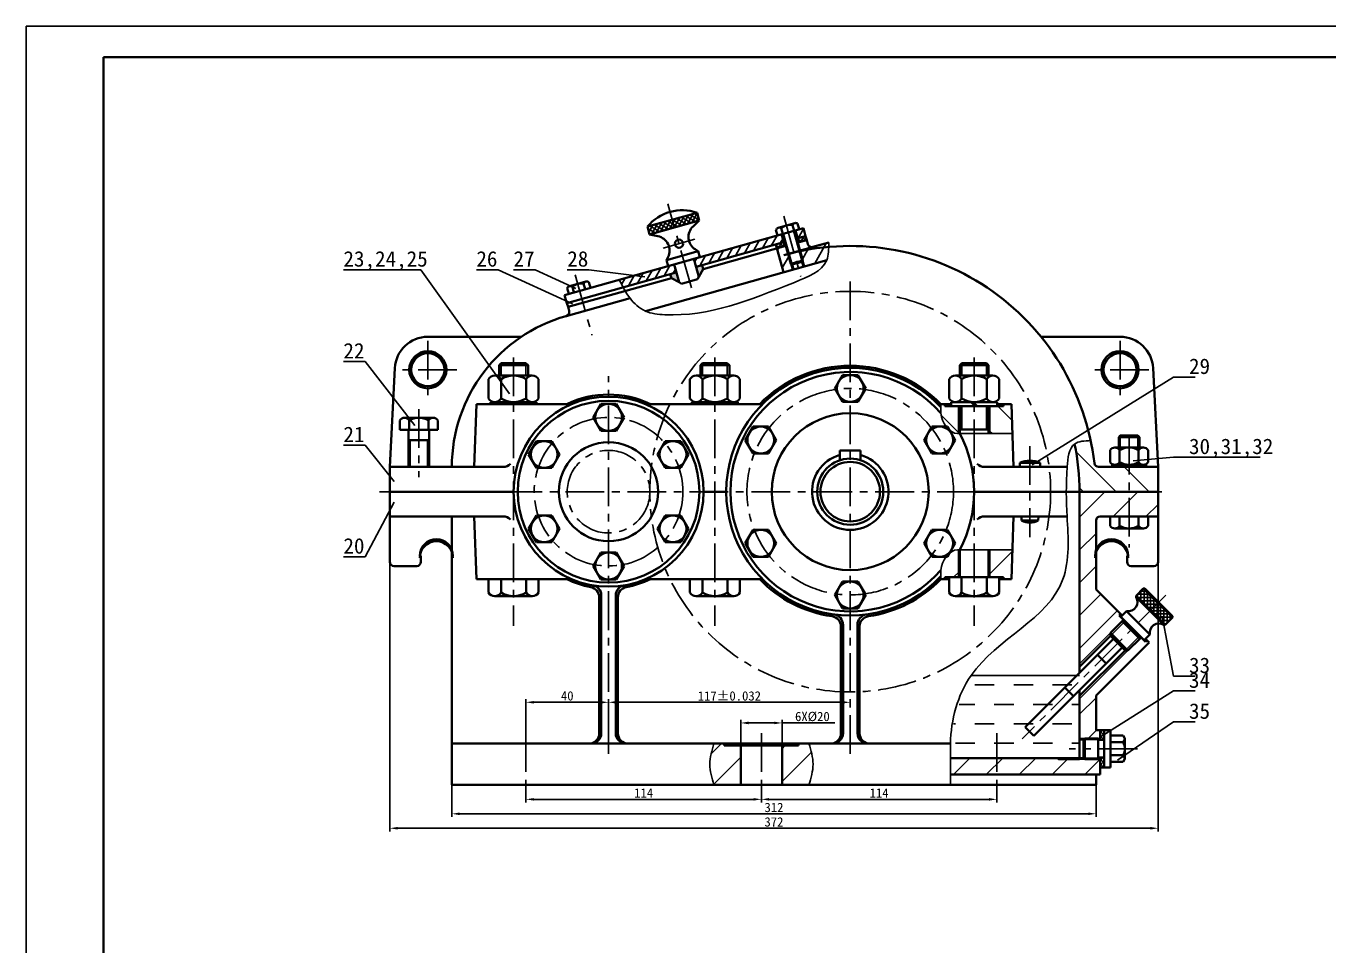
# Model space of a CAD drawing. Header units: inches. Extents: x 0 to 841, y -7 to 594.
# Drawn here: x 0 to 420.5, y 297 to 594 of the extents above; entities that cross this region are included whole.
import ezdxf

# ---------------------------------------------------------------- set-up
doc = ezdxf.new("R2010")
doc.units = ezdxf.units.IN
doc.header["$LTSCALE"] = 10
doc.header["$MEASUREMENT"] = 0
doc.linetypes.add('CENTER', pattern=[2, 1.25, -0.25, 0.25, -0.25])
for name, color, linetype, lineweight in [('中心线', 1, 'CENTER', 25), ('剖面线', 3, 'Continuous', 25), ('尺寸线', 4, 'Continuous', 25), ('文字', 7, 'Continuous', 25), ('粗实线', 7, 'Continuous', 40), ('细实线', 7, 'Continuous', 25)]:
    doc.layers.add(name, color=color, linetype=linetype, lineweight=lineweight)
doc.dimstyles.get("Standard").update_dxf_attribs({"dimtxt": 0.18, "dimasz": 0.18, "dimexe": 0.18, "dimexo": 0.0625, "dimgap": 0.09, "dimtad": 0, "dimtih": 1, "dimtoh": 1, "dimdec": 4, "dimzin": 0, "dimdsep": 46, "dimtxsty": 'Standard', "dimcen": 0.09, "dimadec": 0, "dimazin": 0, "dimtfac": 1, "dimtdec": 4, "dimtofl": 0, "dimtmove": 0, "dimatfit": 3, "dimfxl": 0, "dimtolj": 1, "dimtzin": 0, "dimarcsym": 0})

# ---------------------------------------------------------------- blocks, each defined once
blk = doc.blocks.new('*D49')
at = {"layer": 'Defpoints', "color": 0}
for p in [(188, 375.67), (266, 375.67), (266, 375.67)]:
    blk.add_point(p, dxfattribs=at)
at = {"layer": '尺寸线', "color": 0, "lineweight": -2}
for p, q in [((188, 375.67), (188, 376.67)), ((190.5, 375.67), (263.5, 375.67)), ((266, 375.67), (266, 376.67))]:
    blk.add_line(p, q, dxfattribs=at)
at = {"layer": '尺寸线', "color": 0}
for points in [[(190.5, 376.08), (190.5, 375.25), (188, 375.67)], [(263.5, 375.25), (263.5, 376.08), (266, 375.67)]]:
    blk.add_solid(points, dxfattribs=at)
at = {"layer": '尺寸线', "color": 0, "insert": (227, 377.7), "char_height": 3, "attachment_point": 5}
blk.add_mtext('\\A1;117%%p0.032', dxfattribs=at)
blk = doc.blocks.new('*D50')
at = {"layer": 'Defpoints', "color": 0}
for p in [(188, 375.67), (161.33, 362.33), (188, 362.33)]:
    blk.add_point(p, dxfattribs=at)
at = {"layer": '尺寸线', "color": 0, "lineweight": -2}
for p, q in [((161.33, 362.33), (161.33, 376.67)), ((163.83, 375.67), (185.5, 375.67)), ((188, 362.33), (188, 376.67))]:
    blk.add_line(p, q, dxfattribs=at)
at = {"layer": '尺寸线', "color": 0}
for points in [[(163.83, 376.08), (163.83, 375.25), (161.33, 375.67)], [(185.5, 375.25), (185.5, 376.08), (188, 375.67)]]:
    blk.add_solid(points, dxfattribs=at)
at = {"layer": '尺寸线', "color": 0, "insert": (174.67, 377.73), "char_height": 3, "attachment_point": 5}
blk.add_mtext('\\A1;40', dxfattribs=at)
blk = doc.blocks.new('*D51')
at = {"layer": 'Defpoints', "color": 0}
for p in [(244, 369), (230.67, 361.67), (244, 361.67)]:
    blk.add_point(p, dxfattribs=at)
at = {"layer": '尺寸线', "color": 0, "lineweight": -2}
for p, q in [((230.67, 361.67), (230.67, 370)), ((233.17, 369), (241.5, 369)), ((244, 361.67), (244, 370)), ((244, 369), (261.07, 369))]:
    blk.add_line(p, q, dxfattribs=at)
at = {"layer": '尺寸线', "color": 0}
for points in [[(233.17, 369.42), (233.17, 368.58), (230.67, 369)], [(241.5, 368.58), (241.5, 369.42), (244, 369)]]:
    blk.add_solid(points, dxfattribs=at)
at = {"layer": '尺寸线', "color": 0, "insert": (253.78, 371.03), "char_height": 3, "attachment_point": 5}
blk.add_mtext('\\A1;6X%%C20', dxfattribs=at)
blk = doc.blocks.new('*D52')
at = {"layer": 'Defpoints', "color": 0}
for p in [(161.33, 349), (237.33, 349), (237.33, 344.33)]:
    blk.add_point(p, dxfattribs=at)
at = {"layer": '尺寸线', "color": 0, "lineweight": -2}
for p, q in [((161.33, 349), (161.33, 343.33)), ((237.33, 349), (237.33, 343.33)), ((163.83, 344.33), (234.83, 344.33))]:
    blk.add_line(p, q, dxfattribs=at)
at = {"layer": '尺寸线', "color": 0}
for points in [[(163.83, 344.75), (163.83, 343.92), (161.33, 344.33)], [(234.83, 343.92), (234.83, 344.75), (237.33, 344.33)]]:
    blk.add_solid(points, dxfattribs=at)
at = {"layer": '尺寸线', "color": 0, "insert": (199.33, 346.4), "char_height": 3, "attachment_point": 5}
blk.add_mtext('\\A1;114', dxfattribs=at)
blk = doc.blocks.new('*D53')
at = {"layer": 'Defpoints', "color": 0}
for p in [(237.33, 349), (313.33, 349), (237.33, 344.33)]:
    blk.add_point(p, dxfattribs=at)
at = {"layer": '尺寸线', "color": 0, "lineweight": -2}
for p, q in [((237.33, 349), (237.33, 343.33)), ((313.33, 349), (313.33, 343.33)), ((310.83, 344.33), (239.83, 344.33))]:
    blk.add_line(p, q, dxfattribs=at)
at = {"layer": '尺寸线', "color": 0}
for points in [[(239.83, 344.75), (239.83, 343.92), (237.33, 344.33)], [(310.83, 343.92), (310.83, 344.75), (313.33, 344.33)]]:
    blk.add_solid(points, dxfattribs=at)
at = {"layer": '尺寸线', "color": 0, "insert": (275.33, 346.4), "char_height": 3, "attachment_point": 5}
blk.add_mtext('\\A1;114', dxfattribs=at)
blk = doc.blocks.new('*D54')
at = {"layer": 'Defpoints', "color": 0}
for p in [(137.42, 349), (345.33, 349), (345.33, 339.67)]:
    blk.add_point(p, dxfattribs=at)
at = {"layer": '尺寸线', "color": 0, "lineweight": -2}
for p, q in [((137.42, 349), (137.42, 338.67)), ((345.33, 349), (345.33, 338.67)), ((139.92, 339.67), (342.83, 339.67))]:
    blk.add_line(p, q, dxfattribs=at)
at = {"layer": '尺寸线', "color": 0}
for points in [[(139.92, 340.08), (139.92, 339.25), (137.42, 339.67)], [(342.83, 339.25), (342.83, 340.08), (345.33, 339.67)]]:
    blk.add_solid(points, dxfattribs=at)
at = {"layer": '尺寸线', "color": 0, "insert": (241.38, 341.7), "char_height": 3, "attachment_point": 5}
blk.add_mtext('\\A1;312', dxfattribs=at)
blk = doc.blocks.new('*D55')
at = {"layer": 'Defpoints', "color": 0}
for p in [(117.42, 443.67), (365.33, 443.67), (365.33, 335)]:
    blk.add_point(p, dxfattribs=at)
at = {"layer": '尺寸线', "color": 0, "lineweight": -2}
for p, q in [((117.42, 443.67), (117.42, 334)), ((365.33, 443.67), (365.33, 334)), ((119.92, 335), (362.83, 335))]:
    blk.add_line(p, q, dxfattribs=at)
at = {"layer": '尺寸线', "color": 0}
for points in [[(119.92, 335.42), (119.92, 334.58), (117.42, 335)], [(362.83, 334.58), (362.83, 335.42), (365.33, 335)]]:
    blk.add_solid(points, dxfattribs=at)
at = {"layer": '尺寸线', "color": 0, "insert": (241.38, 337.03), "char_height": 3, "attachment_point": 5}
blk.add_mtext('\\A1;372', dxfattribs=at)

msp = doc.modelspace()

# ---------------------------------------------------------------- hatches: boundary and pattern name
at = {"layer": '剖面线'}
h = msp.add_hatch(dxfattribs=at)
h.set_pattern_fill('ANSI37', color=256, scale=0.333333, angle=15.6596873, style=0)
h.set_pattern_definition([(60.6597, (169.2129, 498.9261), (-0.922575, 0.518579), []), (150.6597, (169.2129, 498.9261), (-0.518579, -0.922575), [])])
h.paths.add_polyline_path([(217.29413, 531.17038), (216.57433, 533.73806), (208.55031, 531.4887), (209.27011, 528.92102)])
h.paths.add_polyline_path([(200.5263, 529.23935), (201.24609, 526.67166), (209.27011, 528.92102), (208.55031, 531.4887)])
h = msp.add_hatch(dxfattribs=at)
h.set_pattern_fill('ANSI31', color=256, scale=0.666667, angle=15.6596873, style=0)
h.set_pattern_definition([(60.6597, (174.3483, 500.3657), (-1.84515, 1.03716), [])])
edge = h.paths.add_edge_path()
edge.add_spline(control_points=[(191.46155, 512.08664), (191.8675, 511.27525), (192.27345, 510.46385), (192.70337, 509.66529)], knot_values=[0, 0, 0, 0, 4.083855598, 4.083855598, 4.083855598, 4.083855598], degree=3, periodic=0)
edge.add_line((192.70337, 509.66529), (209.85812, 514.47426))
edge.add_line((209.85812, 514.47426), (209.13832, 517.04194))
edge.add_line((209.13832, 517.04194), (207.21256, 516.50209))
edge.add_line((207.21256, 516.50209), (191.46155, 512.08664))
h.paths.add_polyline_path([(244.52186, 524.19148), (243.80207, 526.75917), (215.55753, 518.84143), (216.27733, 516.27374)])
h.paths.add_polyline_path([(251.583, 526.17092), (250.8632, 528.73861), (248.29552, 528.01881), (249.01531, 525.45113)])
h = msp.add_hatch(dxfattribs=at)
h.set_pattern_fill('ANSI37', color=256, scale=0.333333, angle=15.6596873, style=0)
h.set_pattern_definition([(60.6597, (95.0742, 423.6077), (-0.9225753, 0.518579), []), (150.6597, (95.0742, 423.6077), (-0.518579, -0.9225753), [])])
h.paths.add_polyline_path([(251.583, 526.17092), (249.01531, 525.45113), (249.37521, 524.16728), (251.9429, 524.88708)])
h.paths.add_polyline_path([(244.52186, 524.19148), (241.95418, 523.47169), (242.31408, 522.18785), (244.88176, 522.90764)])
h = msp.add_hatch(dxfattribs=at)
h.set_pattern_fill('ANSI31', color=256, scale=1.333333, angle=15.6596873, style=0)
h.set_pattern_definition([(60.6597, (95.074, 423.6077), (-3.6903, 2.07432), [])])
edge = h.paths.add_edge_path()
edge.add_spline(control_points=[(258.40074, 518.389), (258.95023, 520.17404), (259.01607, 522.14646), (259.0819, 524.11888)], knot_values=[158.149376982, 158.149376982, 158.149376982, 158.149376982, 166.804711347, 166.804711347, 166.804711347, 166.804711347], degree=3, periodic=0)
edge.add_line((259.0819, 524.11888), (253.94653, 522.67929))
edge.add_arc((253.58664, 523.96313), 1.33333, 195.6596873, 285.6596873, ccw=False)
edge.add_line((252.30279, 523.60324), (251.9429, 524.88708))
edge.add_line((251.9429, 524.88708), (249.05425, 524.07731))
edge.add_line((249.05425, 524.07731), (250.67379, 518.30002))
edge.add_line((250.67379, 518.30002), (251.21363, 516.37425))
edge.add_line((251.21363, 516.37425), (258.40074, 518.389))
h.paths.add_polyline_path([(245.20272, 522.99762), (242.31408, 522.18785), (244.47346, 514.48479), (247.36211, 515.29456), (246.82226, 517.22033)])
h.paths.add_polyline_path([(250.67379, 518.30002), (250.4428, 517.88908), (250.89267, 516.28428), (251.21363, 516.37425)])
h.paths.add_polyline_path([(247.2332, 516.98934), (246.82226, 517.22033), (247.36211, 515.29456), (247.68307, 515.38454)])
h = msp.add_hatch(color=256, dxfattribs=at)
h.paths.add_polyline_path([(209.85812, 514.47426), (207.93235, 513.93441), (208.29225, 512.65057), (210.75786, 511.26465)])
h.paths.add_polyline_path([(218.20309, 516.81359), (216.27733, 516.27374), (217.17707, 513.06414), (218.56299, 515.52975)])
h = msp.add_hatch(dxfattribs=at)
h.set_pattern_fill('ANSI31', color=256, scale=60, angle=90, style=0)
edge = h.paths.add_edge_path(flags=0)
edge.add_spline(control_points=[(295.21948, 471.95094), (295.22256, 471.61748), (295.30925, 470.62154), (294.93039, 466.87221), (297.94677, 462.48142), (300.89007, 462.41474), (301, 462.41648)], knot_values=[0, 0, 0, 0, 0.997568754, 2.985498267, 11.473276995, 11.802317713, 11.802317713, 11.802317713, 11.802317713], degree=3, periodic=0)
edge.add_line((301, 462.41648), (301, 471.28427))
edge.add_line((301, 471.28427), (296.58333, 471.28427))
edge.add_line((296.58333, 471.28427), (296.58333, 471.95094))
edge.add_line((296.58333, 471.95094), (295.21948, 471.95094))
h = msp.add_hatch(dxfattribs=at)
h.set_pattern_fill('ANSI31', color=256, scale=60, angle=90, style=0)
h.paths.add_polyline_path([(318.31336, 462.41648), (311, 462.41648), (311, 471.28427), (315.41667, 471.28427), (315.41667, 471.95094), (318, 471.95094)], flags=0)
h = msp.add_hatch(dxfattribs=at)
h.set_pattern_fill('ANSI31', color=256, scale=60, angle=90, style=0)
edge = h.paths.add_edge_path(flags=0)
edge.add_arc((266, 443.66667), 74, 0, 12)
edge.add_line((340, 443.66667), (365.33333, 443.66667))
edge.add_line((365.33333, 443.66667), (365.33333, 451.66667))
edge.add_line((365.33333, 451.66667), (346.1249, 451.66667))
edge.add_arc((346.1249, 453), 1.33333, 186.6441446, 270)
edge.add_arc((266, 443.66667), 79.33333, 6.6441446, 12)
edge.add_line((343.59971, 460.16099), (338.38292, 459.05213))
h = msp.add_hatch(dxfattribs=at)
h.set_pattern_fill('ANSI31', color=256, scale=60, style=0)
edge = h.paths.add_edge_path(flags=0)
edge.add_line((345.33333, 434.33333), (345.33333, 412.11111))
edge.add_line((345.33333, 412.11111), (353.26667, 404.14444))
edge.add_line((353.26667, 404.14444), (352.81333, 403.69778))
edge.add_line((352.81333, 403.69778), (354.23333, 402.28444))
edge.add_line((354.23333, 402.28444), (349.98667, 398.04444))
edge.add_line((349.98667, 398.04444), (349.98667, 397.09778))
edge.add_line((349.98667, 397.09778), (340, 387.13111))
edge.add_line((340, 387.13111), (340, 443.66667))
edge.add_line((340, 443.66667), (365.33333, 443.66667))
edge.add_line((365.33333, 443.66667), (365.33333, 435.66667))
edge.add_line((365.33333, 435.66667), (346.66667, 435.66667))
edge.add_arc((346.66667, 434.33333), 1.33333, 90, 180)
h = msp.add_hatch(dxfattribs=at)
h.set_pattern_fill('ANSI31', color=256, scale=60, style=0)
edge = h.paths.add_edge_path(flags=0)
edge.add_spline(control_points=[(295.21948, 415.3824), (295.22256, 415.71585), (295.30925, 416.71179), (294.93039, 420.46113), (297.94677, 424.85191), (300.89007, 424.91859), (301, 424.91685)], knot_values=[0, 0, 0, 0, 0.997568754, 2.985498267, 11.473276995, 11.802317713, 11.802317713, 11.802317713, 11.802317713], degree=3, periodic=0)
edge.add_line((301, 424.91685), (301, 416.04906))
edge.add_line((301, 416.04906), (296.58333, 416.04906))
edge.add_line((296.58333, 416.04906), (296.58333, 415.3824))
edge.add_line((296.58333, 415.3824), (295.21948, 415.3824))
h = msp.add_hatch(dxfattribs=at)
h.set_pattern_fill('ANSI31', color=256, scale=60, style=0)
h.paths.add_polyline_path([(318.31336, 424.91685), (311, 424.91685), (311, 416.04906), (315.41667, 416.04906), (315.41667, 415.3824), (318, 415.3824)], flags=0)
h = msp.add_hatch(dxfattribs=at)
h.set_pattern_fill('ANSI37', color=256, scale=0.333333, angle=315, style=0)
h.set_pattern_definition([(360, (360.8298, 412.6566), (5e-16, 1.05833), []), (90, (360.8298, 412.6566), (-1.05833, 5e-16), [])])
h.paths.add_polyline_path([(365.30819, 407.70688), (360.59414, 412.42092), (358.23712, 410.0639), (362.95117, 405.34985)])
h.paths.add_polyline_path([(370.02223, 402.99283), (365.30819, 407.70688), (362.95117, 405.34985), (367.66521, 400.63581)])
h = msp.add_hatch(dxfattribs=at)
h.set_pattern_fill('ANSI31', color=256, scale=60, style=0)
edge = h.paths.add_edge_path(flags=0)
edge.add_line((361.8, 395.68444), (362.48, 394.97111))
edge.add_line((362.48, 394.97111), (345.33333, 377.83111))
edge.add_line((345.33333, 377.83111), (345.33333, 366.66667))
edge.add_line((345.33333, 366.66667), (346.66667, 366.66667))
edge.add_line((346.66667, 366.66667), (346.66667, 364))
edge.add_line((346.66667, 364), (341.66667, 364))
edge.add_line((340, 363.66667), (340, 377.70444))
edge.add_line((340, 377.70444), (354.7, 392.38444))
edge.add_line((354.7, 392.38444), (355.64667, 392.38444))
edge.add_line((355.64667, 392.38444), (359.88667, 396.62444))
edge.add_line((359.88667, 396.62444), (361.3, 395.21111))
edge.add_line((361.3, 395.21111), (361.8, 395.68444))
edge.add_line((341.66667, 364), (341.33333, 363.66667))
edge.add_line((341.33333, 363.66667), (340, 363.66667))
h = msp.add_hatch(dxfattribs=at)
h.set_pattern_fill('DASH', color=256, scale=50, style=0)
edge = h.paths.add_edge_path(flags=0)
edge.add_spline(control_points=[(298.33333, 357.66667), (298.29533, 359.2255), (298.24645, 368.46991), (301.85516, 377.13915), (305, 384.33333)], knot_values=[0, 0, 0, 0, 4.659599815, 27.640243214, 27.640243214, 27.640243214, 27.640243214], degree=3, periodic=0)
edge.add_line((305, 384.33333), (340, 384.33333))
edge.add_line((340, 384.33333), (340, 357.66667))
edge.add_line((340, 357.66667), (298.33333, 357.66667))
h = msp.add_hatch(dxfattribs=at)
h.set_pattern_fill('ANSI37', color=256, scale=0.333333, style=0)
h.set_pattern_definition([(135, (436.733, 298.7521), (0.748355, 0.748355), []), (45, (436.733, 298.7521), (0.748355, -0.748355), [])])
h.paths.add_polyline_path([(348, 366.66667), (346.66667, 366.66667), (346.66667, 363.5), (348, 363.5)])
h.paths.add_polyline_path([(346.66667, 354.66667), (348, 354.66667), (348, 357.83333), (346.66667, 357.83333)])
h = msp.add_hatch(dxfattribs=at)
h.set_pattern_fill('ANSI31', color=256, scale=60, style=0)
edge = h.paths.add_edge_path(flags=0)
edge.add_line((222, 362.33333), (225.33333, 362.33333))
edge.add_line((225.33333, 362.33333), (225.33333, 361.66667))
edge.add_line((225.33333, 361.66667), (230.66667, 361.66667))
edge.add_line((230.66667, 361.66667), (230.66667, 349))
edge.add_line((230.66667, 349), (222, 349))
edge.add_spline(control_points=[(222, 362.33333), (221.33428, 360.11426), (220.09906, 355.66667), (221.33428, 351.21907), (222, 349)], knot_values=[0, 0, 0, 0, 6.789063918, 13.578127837, 13.578127837, 13.578127837, 13.578127837], degree=3, periodic=0)
h = msp.add_hatch(dxfattribs=at)
h.set_pattern_fill('ANSI31', color=256, scale=60, style=0)
edge = h.paths.add_edge_path(flags=0)
edge.add_line((249.33333, 362.33333), (252.66667, 362.33333))
edge.add_spline(control_points=[(252.66667, 362.33333), (253.33239, 360.11426), (254.56761, 355.66667), (253.33239, 351.21907), (252.66667, 349)], knot_values=[0, 0, 0, 0, 6.789063918, 13.578127837, 13.578127837, 13.578127837, 13.578127837], degree=3, periodic=0)
edge.add_line((252.66667, 349), (244, 349))
edge.add_line((244, 349), (244, 361.66667))
edge.add_line((244, 361.66667), (249.33333, 361.66667))
edge.add_line((249.33333, 361.66667), (249.33333, 362.33333))
h = msp.add_hatch(dxfattribs=at)
h.set_pattern_fill('ANSI31', color=256, scale=60, style=0)
edge = h.paths.add_edge_path(flags=0)
edge.add_line((298.33333, 352.33333), (346.66667, 352.33333))
edge.add_line((346.66667, 352.33333), (346.66667, 357.33333))
edge.add_line((346.66667, 357.33333), (333.33333, 357.33333))
edge.add_arc((333.33333, 357.66667), 0.33333, 180, 270)
edge.add_line((333, 357.66667), (298.33333, 357.66667))
edge.add_line((298.33333, 357.66667), (298.33333, 352.33333))

# ---------------------------------------------------------------- linework, layer by layer
at = {"layer": '中心线'}
for p, q in [((214.72356, 509.4672), (207.12308, 536.58)), ((244.58191, 532.62175), (250.05196, 513.10871)), ((205.59302, 522.27939), (215.86376, 525.15856)), ((177.18017, 513.72713), (182.65023, 494.2141)), ((266, 359), (266, 511.66667)), ((129.67332, 492.36565), (129.67332, 473.69899)), ((353.08373, 492.36565), (353.08373, 473.69899)), ((157.33333, 486.95094), (157.33333, 400.3824)), ((222.33333, 486.95094), (222.33333, 400.3824)), ((306, 486.95094), (306, 400.3824)), ((139.00666, 483.03232), (120.33999, 483.03232)), ((188, 359), (188, 481)), ((362.41706, 483.03232), (343.7504, 483.03232)), ((126.75705, 470.33333), (126.75705, 448.33333)), ((356, 461.66667), (356, 425.66667)), ((324, 458.33333), (324, 429)), ((114.09039, 443.66667), (368.66667, 443.66667)), ((367.9, 410.29778), (321.49556, 363.89333)), ((161.33333, 365.66667), (161.33333, 345.66667)), ((237.33333, 365.66667), (237.33333, 345.66667)), ((313.33333, 365.66667), (313.33333, 345.66667)), ((358.66667, 360.66667), (336.66667, 360.66667))]:
    msp.add_line(p, q, dxfattribs=at)
for centre, radius in [((266, 443.66667), 64.66667), ((266, 443.66667), 33.33333), ((188, 443.66667), 24), ((188, 443.66667), 13.33333)]:
    msp.add_circle(centre, radius, dxfattribs=at)
at = {"layer": '剖面线'}
msp.add_line((305, 384.33333), (340, 384.33333), dxfattribs=at)
at = {"layer": '粗实线'}
for p, q in [((831, 584), (25, 584)), ((25, 584), (25, 10)), ((200.5263, 529.23935), (216.57433, 533.73806)), ((201.24609, 526.67166), (217.29413, 531.17038)), ((217.29413, 531.17038), (215.27445, 529.31509)), ((217.29413, 531.17038), (216.57433, 533.73806)), ((242.76445, 528.89158), (248.0735, 530.37985)), ((249.02957, 530.20221), (249.54357, 528.36867)), ((250.8632, 528.73861), (173.83265, 507.14476)), ((200.5263, 529.23935), (201.24609, 526.67166)), ((201.24609, 526.67166), (203.93586, 526.13657)), ((242.55304, 526.40903), (242.03905, 528.24257)), ((243.7215, 528.71421), (244.23549, 526.88067)), ((243.80207, 526.75917), (244.88176, 522.90764)), ((244.12303, 526.84914), (246.82226, 517.22033)), ((247.34713, 529.73057), (247.86112, 527.89704)), ((247.97456, 527.92884), (250.67379, 518.30002)), ((248.29552, 528.01881), (249.37521, 524.16728)), ((248.69435, 525.36115), (251.583, 526.17092)), ((251.583, 526.17092), (250.8632, 528.73861)), ((251.9429, 524.88708), (251.583, 526.17092)), ((216.94345, 521.30704), (215.96345, 521.91771)), ((216.27733, 516.27374), (244.84283, 524.28146)), ((218.56299, 515.52975), (245.20272, 522.99762)), ((241.95418, 523.47169), (244.47346, 514.48479)), ((259.0819, 524.11888), (244.58611, 520.0553)), ((249.05425, 524.07731), (251.9429, 524.88708)), ((251.9429, 524.88708), (252.30279, 523.60324)), ((253.94653, 522.67929), (259.0819, 524.11888)), ((258.40074, 518.389), (199.86988, 501.98115)), ((206.67271, 518.42786), (216.94345, 521.30704)), ((206.67271, 518.42786), (207.19248, 519.45896)), ((207.21256, 516.50209), (206.67271, 518.42786)), ((207.21256, 516.50209), (217.4833, 519.38127)), ((217.17707, 513.06414), (215.55753, 518.84143)), ((216.94345, 521.30704), (217.4833, 519.38127)), ((246.82226, 517.22033), (250.67379, 518.30002)), ((247.2332, 516.98934), (246.82226, 517.22033)), ((250.4428, 517.88908), (247.2332, 516.98934)), ((250.67379, 518.30002), (250.4428, 517.88908)), ((250.4428, 517.88908), (250.89267, 516.28428)), ((174.55245, 504.57708), (209.85812, 514.47426)), ((208.29225, 512.65057), (207.93235, 513.93441)), ((210.75786, 511.26465), (209.13832, 517.04194)), ((216.7151, 512.24227), (217.17707, 513.06414)), ((217.17707, 513.06414), (218.56299, 515.52975)), ((218.56299, 515.52975), (218.20309, 516.81359)), ((247.2332, 516.98934), (247.68307, 515.38454)), ((174.6383, 509.34823), (175.15229, 507.51469)), ((174.91234, 503.29323), (208.29225, 512.65057)), ((180.67177, 511.48524), (175.36271, 509.99696)), ((176.32074, 509.81987), (176.83473, 507.98633)), ((179.94638, 510.83624), (180.46037, 509.0027)), ((182.14281, 509.47434), (181.62882, 511.30787)), ((210.75786, 511.26465), (208.29225, 512.65057)), ((211.57973, 510.80268), (210.75786, 511.26465)), ((211.57973, 510.80268), (216.7151, 512.24227)), ((173.83265, 507.14476), (174.55245, 504.57708)), ((194.9311, 506.1356), (174.3483, 500.36565)), ((174.55245, 504.57708), (174.91234, 503.29323)), ((174.91234, 503.29323), (175.27224, 502.00939)), ((129.67332, 493.69899), (159.87093, 493.69899)), ((353.08373, 493.69899), (327.5674, 493.69899)), ((152.66667, 484.48427), (153.36667, 485.18427)), ((152.66667, 481.15094), (152.66667, 484.48427)), ((152.66667, 484.48427), (162, 484.48427)), ((153.36667, 485.18427), (161.3, 485.18427)), ((162, 484.48427), (161.3, 485.18427)), ((162, 481.15094), (162, 484.48427)), ((217.66667, 484.48427), (218.36667, 485.18427)), ((217.66667, 481.15094), (217.66667, 484.48427)), ((217.66667, 484.48427), (227, 484.48427)), ((218.36667, 485.18427), (226.3, 485.18427)), ((227, 484.48427), (226.3, 485.18427)), ((227, 481.15094), (227, 484.48427)), ((301.33333, 484.48427), (302.03333, 485.18427)), ((301.33333, 481.15094), (301.33333, 484.48427)), ((301.33333, 484.48427), (310.66667, 484.48427)), ((302.03333, 485.18427), (309.96667, 485.18427)), ((310.66667, 484.48427), (309.96667, 485.18427)), ((310.66667, 481.15094), (310.66667, 484.48427)), ((117.42372, 451.66667), (119.01999, 483.56543)), ((149.25043, 479.98427), (149.25043, 473.78427)), ((163.39551, 481.15094), (151.27116, 481.15094)), ((153.29188, 473.78427), (153.29188, 479.98427)), ((161.37479, 473.78427), (161.37479, 479.98427)), ((165.41624, 473.78427), (165.41624, 479.98427)), ((214.25043, 479.98427), (214.25043, 473.78427)), ((228.39551, 481.15094), (216.27116, 481.15094)), ((218.29188, 473.78427), (218.29188, 479.98427)), ((226.37479, 473.78427), (226.37479, 479.98427)), ((230.41624, 473.78427), (230.41624, 479.98427)), ((263.49815, 481.33333), (260.9963, 477)), ((268.50185, 481.33333), (263.49815, 481.33333)), ((271.0037, 477), (268.50185, 481.33333)), ((297.9171, 479.98427), (297.9171, 473.78427)), ((312.06218, 481.15094), (299.93782, 481.15094)), ((301.95855, 473.78427), (301.95855, 479.98427)), ((310.04145, 473.78427), (310.04145, 479.98427)), ((314.0829, 473.78427), (314.0829, 479.98427)), ((365.33333, 451.66667), (363.73706, 483.56543)), ((260.9963, 477), (263.49815, 472.66667)), ((268.50185, 472.66667), (271.0037, 477)), ((145.33333, 471.95094), (144.66667, 451.66667)), ((176.14907, 471.95094), (145.33333, 471.95094)), ((149.9171, 471.95094), (149.9171, 472.6176)), ((149.9171, 472.6176), (164.74957, 472.6176)), ((149.9171, 472.6176), (164.74957, 472.6176)), ((149.9171, 471.95094), (164.74957, 471.95094)), ((156.66667, 472.6176), (157.33333, 471.95094)), ((157.33333, 472.6176), (158, 471.95094)), ((164.74957, 472.6176), (164.74957, 471.95094)), ((185.49815, 472), (182.9963, 467.66667)), ((190.50185, 472), (185.49815, 472)), ((193.0037, 467.66667), (190.50185, 472)), ((199.85093, 471.95094), (237.71573, 471.95094)), ((214.9171, 471.95094), (214.9171, 472.6176)), ((214.9171, 472.6176), (229.74957, 472.6176)), ((214.9171, 472.6176), (229.74957, 472.6176)), ((214.9171, 471.95094), (229.74957, 471.95094)), ((221.66667, 472.6176), (222.33333, 471.95094)), ((222.33333, 472.6176), (223, 471.95094)), ((229.74957, 472.6176), (229.74957, 471.95094)), ((263.49815, 472.66667), (268.50185, 472.66667)), ((298.58333, 471.95094), (294.28427, 471.95094)), ((296.58333, 471.28427), (296.58333, 471.95094)), ((315.41667, 471.28427), (296.58333, 471.28427)), ((298.58376, 471.28427), (298.58376, 472.6176)), ((298.58376, 472.6176), (313.41624, 472.6176)), ((298.58376, 472.6176), (313.41624, 472.6176)), ((298.58376, 471.28427), (313.41624, 471.28427)), ((301, 462.41648), (301, 471.28427)), ((301.33333, 471.28427), (301.33333, 462.41648)), ((305, 472.6176), (306.33333, 471.28427)), ((305.66667, 472.6176), (307, 471.28427)), ((310.66667, 471.28427), (310.66667, 462.41648)), ((311, 462.41648), (311, 471.28427)), ((313.41624, 472.6176), (313.41624, 471.28427)), ((318, 471.95094), (313.41667, 471.95094)), ((315.41667, 471.28427), (315.41667, 471.95094)), ((318, 471.95094), (318.66667, 451.66667)), ((122.13825, 467.53333), (131.37585, 467.53333)), ((182.9963, 467.66667), (185.49815, 463.33333)), ((190.50185, 463.33333), (193.0037, 467.66667)), ((120.59865, 463.66667), (120.59865, 466.64444)), ((132.91546, 463.66667), (120.59865, 463.66667)), ((123.42372, 451.66667), (123.42372, 463.66667)), ((123.67785, 463.66667), (123.67785, 466.64444)), ((129.83625, 463.66667), (129.83625, 466.64444)), ((130.09039, 451.66667), (130.09039, 463.66667)), ((132.91546, 466.64444), (132.91546, 463.66667)), ((185.49815, 463.33333), (190.50185, 463.33333)), ((234.63064, 464.66667), (232.12878, 460.33333)), ((239.63434, 464.66667), (234.63064, 464.66667)), ((242.13619, 460.33333), (239.63434, 464.66667)), ((292.36566, 464.66667), (289.86381, 460.33333)), ((297.36936, 464.66667), (292.36566, 464.66667)), ((299.87122, 460.33333), (297.36936, 464.66667)), ((310.66667, 463.74981), (301.33333, 463.74981)), ((123.42372, 460.33333), (130.09039, 460.33333)), ((164.71354, 460), (162.21169, 455.66667)), ((169.71724, 460), (164.71354, 460)), ((172.21909, 455.66667), (169.71724, 460)), ((206.28276, 460), (203.78091, 455.66667)), ((211.28646, 460), (206.28276, 460)), ((213.78831, 455.66667), (211.28646, 460)), ((232.12878, 460.33333), (234.63064, 456)), ((239.63434, 456), (242.13619, 460.33333)), ((289.86381, 460.33333), (292.36566, 456)), ((297.36936, 456), (299.87122, 460.33333)), ((352.66667, 461.26667), (353.16667, 461.76667)), ((352.66667, 457.93333), (352.66667, 461.26667)), ((352.66667, 461.26667), (359.33333, 461.26667)), ((353.16667, 461.76667), (358.83333, 461.76667)), ((359.33333, 461.26667), (358.83333, 461.76667)), ((359.33333, 457.93333), (359.33333, 461.26667)), ((162.21169, 455.66667), (164.71354, 451.33333)), ((169.71724, 451.33333), (172.21909, 455.66667)), ((203.78091, 455.66667), (206.28276, 451.33333)), ((211.28646, 451.33333), (213.78831, 455.66667)), ((234.63064, 456), (239.63434, 456)), ((262.66667, 453.79912), (262.66667, 457)), ((262.66667, 457), (269.33333, 457)), ((269.33333, 453.79912), (269.33333, 457)), ((292.36566, 456), (297.36936, 456)), ((349.8416, 453.22222), (349.8416, 457.04444)), ((351.3812, 457.93333), (360.6188, 457.93333)), ((352.9208, 453.22222), (352.9208, 457.04444)), ((359.0792, 453.22222), (359.0792, 457.04444)), ((362.1584, 457.04444), (362.1584, 453.22222)), ((117.42372, 451.66667), (154, 451.66667)), ((117.42372, 451.66667), (117.42372, 421)), ((164.71354, 451.33333), (169.71724, 451.33333)), ((206.28276, 451.33333), (211.28646, 451.33333)), ((309.33333, 451.66667), (336, 451.66667)), ((320.73333, 451.66667), (320.68889, 453)), ((320.68889, 453), (327.31111, 453)), ((327.26667, 451.66667), (327.31111, 453)), ((365.33333, 451.66667), (346.1249, 451.66667)), ((350.50826, 451.66667), (350.50826, 452.33333)), ((350.50826, 452.33333), (361.49174, 452.33333)), ((361.49174, 452.33333), (350.50826, 452.33333)), ((350.50826, 451.66667), (361.49174, 451.66667)), ((355.33333, 452.33333), (356, 451.66667)), ((356, 452.33333), (356.66667, 451.66667)), ((361.49174, 452.33333), (361.49174, 451.66667)), ((365.33333, 451.66667), (365.33333, 421)), ((117.42372, 443.66667), (157.33333, 443.66667)), ((218.66667, 443.66667), (226, 443.66667)), ((306, 443.66667), (365.33333, 443.66667)), ((340, 387.13111), (340, 443.66667)), ((340, 385.23111), (340, 443.66667)), ((117.42372, 435.66667), (154, 435.66667)), ((137.42372, 435.66667), (137.42372, 349)), ((145.33333, 415.3824), (144.66667, 435.66667)), ((164.71354, 436), (162.21169, 431.66667)), ((169.71724, 436), (164.71354, 436)), ((172.21909, 431.66667), (169.71724, 436)), ((206.28276, 436), (203.78091, 431.66667)), ((211.28646, 436), (206.28276, 436)), ((213.78831, 431.66667), (211.28646, 436)), ((309.33333, 435.66667), (336, 435.66667)), ((318, 415.3824), (318.66667, 435.66667)), ((321.31111, 434.33333), (321.26667, 435.66667)), ((321.31111, 434.33333), (326.68889, 434.33333)), ((326.68889, 434.33333), (326.73333, 435.66667)), ((345.33333, 434.33333), (345.33333, 412.11111)), ((365.33333, 435.66667), (346.66667, 435.66667)), ((349.8416, 432.68889), (349.8416, 435.66667)), ((362.1584, 435.66667), (349.8416, 435.66667)), ((352.9208, 435.66667), (352.9208, 432.68889)), ((359.0792, 435.66667), (359.0792, 432.68889)), ((362.1584, 435.66667), (362.1584, 432.68889)), ((162.21169, 431.66667), (164.71354, 427.33333)), ((169.71724, 427.33333), (172.21909, 431.66667)), ((203.78091, 431.66667), (206.28276, 427.33333)), ((211.28646, 427.33333), (213.78831, 431.66667)), ((234.63064, 431.33333), (232.12878, 427)), ((239.63434, 431.33333), (234.63064, 431.33333)), ((242.13619, 427), (239.63434, 431.33333)), ((292.36566, 431.33333), (289.86381, 427)), ((297.36936, 431.33333), (292.36566, 431.33333)), ((299.87122, 427), (297.36936, 431.33333)), ((360.6188, 431.8), (351.3812, 431.8)), ((164.71354, 427.33333), (169.71724, 427.33333)), ((206.28276, 427.33333), (211.28646, 427.33333)), ((232.12878, 427), (234.63064, 422.66667)), ((239.63434, 422.66667), (242.13619, 427)), ((289.86381, 427), (292.36566, 422.66667)), ((297.36936, 422.66667), (299.87122, 427)), ((301, 424.91685), (301, 416.04906)), ((301.33333, 416.04906), (301.33333, 424.91685)), ((310.66667, 416.04906), (310.66667, 424.91685)), ((311, 424.91685), (311, 416.04906)), ((127.42372, 421), (127.42372, 423)), ((185.49815, 424), (182.9963, 419.66667)), ((190.50185, 424), (185.49815, 424)), ((193.0037, 419.66667), (190.50185, 424)), ((234.63064, 422.66667), (239.63434, 422.66667)), ((292.36566, 422.66667), (297.36936, 422.66667)), ((355.33333, 421), (355.33333, 423)), ((118.75705, 419.66667), (126.09039, 419.66667)), ((182.9963, 419.66667), (185.49815, 415.33333)), ((190.50185, 415.33333), (193.0037, 419.66667)), ((364, 419.66667), (356.66667, 419.66667)), ((176.14907, 415.3824), (145.33333, 415.3824)), ((149.25043, 411.0824), (149.25043, 415.3824)), ((165.41624, 415.3824), (149.25043, 415.3824)), ((153.29188, 415.3824), (153.29188, 411.0824)), ((161.37479, 415.3824), (161.37479, 411.0824)), ((165.41624, 415.3824), (165.41624, 411.0824)), ((185.49815, 415.33333), (190.50185, 415.33333)), ((199.85093, 415.3824), (237.71573, 415.3824)), ((214.25043, 411.0824), (214.25043, 415.3824)), ((230.41624, 415.3824), (214.25043, 415.3824)), ((218.29188, 415.3824), (218.29188, 411.0824)), ((226.37479, 415.3824), (226.37479, 411.0824)), ((230.41624, 415.3824), (230.41624, 411.0824)), ((263.49815, 414.66667), (260.9963, 410.33333)), ((268.50185, 414.66667), (263.49815, 414.66667)), ((271.0037, 410.33333), (268.50185, 414.66667)), ((297.91667, 415.3824), (294.28427, 415.3824)), ((296.58333, 416.04906), (296.58333, 415.3824)), ((315.41667, 416.04906), (296.58333, 416.04906)), ((297.9171, 411.0824), (297.9171, 416.04906)), ((314.0829, 416.04906), (297.9171, 416.04906)), ((301.95855, 416.04906), (301.95855, 411.0824)), ((310.04145, 416.04906), (310.04145, 411.0824)), ((314.0829, 416.04906), (314.0829, 411.0824)), ((318, 415.3824), (314.08333, 415.3824)), ((315.41667, 416.04906), (315.41667, 415.3824)), ((345.33333, 412.11111), (353.75333, 403.67778)), ((358.23712, 410.0639), (360.59414, 412.42092)), ((360.59414, 412.42092), (361.06555, 412.42092)), ((360.59414, 412.42092), (370.02223, 402.99283)), ((361.06555, 412.42092), (370.02223, 403.46424)), ((163.39551, 409.91573), (151.27116, 409.91573)), ((185, 409.58344), (185, 365.66667)), ((185.66667, 410.14221), (185.66667, 365.66667)), ((190.33333, 410.14221), (190.33333, 365.66667)), ((191, 409.58344), (191, 365.66667)), ((228.39551, 409.91573), (216.27116, 409.91573)), ((260.9963, 410.33333), (263.49815, 406)), ((268.50185, 406), (271.0037, 410.33333)), ((312.06218, 409.91573), (299.93782, 409.91573)), ((358.23712, 409.59249), (358.23712, 410.0639)), ((358.23712, 410.0639), (367.66521, 400.63581)), ((367.19381, 400.63581), (358.23712, 409.59249)), ((263.49815, 406), (268.50185, 406)), ((353.26667, 404.14444), (352.81333, 403.69778)), ((352.81333, 403.69778), (354.23333, 402.28444)), ((353.28737, 403.22853), (355.17299, 405.11415)), ((355.17299, 405.11415), (362.71546, 397.57168)), ((263, 400.12486), (263, 365.66667)), ((263.66667, 400.70544), (263.66667, 365.66667)), ((268.33333, 400.70544), (268.33333, 365.66667)), ((269, 400.12486), (269, 365.66667)), ((354.23333, 402.28444), (349.98667, 398.04444)), ((349.98754, 398.04308), (353.75878, 401.81432)), ((360.82985, 395.68606), (353.28737, 403.22853)), ((353.75878, 401.81432), (359.41563, 396.15747)), ((354.23018, 401.34292), (354.70159, 401.81432)), ((367.19381, 400.63581), (367.66521, 400.63581)), ((370.02223, 402.99283), (367.66521, 400.63581)), ((370.02223, 402.99283), (370.02223, 403.46424)), ((350.93333, 396.15778), (322.44222, 367.66667)), ((349.98667, 397.09778), (340, 387.13111)), ((349.98754, 397.10027), (349.98754, 398.04308)), ((349.98754, 398.04308), (355.6444, 392.38623)), ((349.98754, 397.10027), (354.70159, 392.38623)), ((359.41563, 396.15747), (355.6444, 392.38623)), ((355.64667, 392.38444), (359.88667, 396.62444)), ((358.94423, 396.62887), (359.41563, 397.10027)), ((359.88667, 396.62444), (361.3, 395.21111)), ((362.71546, 397.57168), (360.82985, 395.68606)), ((361.3, 396.15778), (362.48, 394.97111)), ((361.3, 395.21111), (361.8, 395.68444)), ((353.76, 393.33111), (325.26889, 364.84)), ((340, 377.70444), (354.7, 392.38444)), ((362.48, 394.97111), (345.33333, 377.83111)), ((354.70159, 392.38623), (355.6444, 392.38623)), ((345.77556, 391), (348.60222, 388.17333)), ((338.09556, 377.66667), (335.26889, 380.49333)), ((340, 357.33333), (340, 379.57778)), ((345.33333, 377.83111), (345.33333, 366.66667)), ((322.44222, 367.66667), (325.26889, 364.84)), ((346.66667, 366.66667), (345.33333, 366.66667)), ((348, 366.66667), (346.66667, 366.66667)), ((346.66667, 366.66667), (346.66667, 363.5)), ((348, 354.66667), (348, 366.66667)), ((348, 366.66667), (350, 366.66667)), ((350, 366.66667), (350, 354.66667)), ((137.42372, 362.33333), (298.33333, 362.33333)), ((225.33333, 362.33333), (225.33333, 361.66667)), ((225.33333, 361.66667), (249.33333, 361.66667)), ((230.66667, 361.66667), (230.66667, 349)), ((244, 349), (244, 361.66667)), ((249.33333, 361.66667), (249.33333, 362.33333)), ((341.33333, 363.66667), (340, 363.66667)), ((341.33333, 363.66667), (341.66667, 364)), ((341.33333, 357.66667), (341.33333, 363.66667)), ((341.66667, 364), (346, 364)), ((341.66667, 364), (341.66667, 357.33333)), ((346, 364), (346, 357.33333)), ((346, 363.66667), (346.66667, 363.66667)), ((348, 363.5), (346, 363.5)), ((350, 364.9), (354.05588, 364.9)), ((350, 362.78362), (354.05588, 362.78362)), ((354.5595, 364.18768), (354.05588, 364.9)), ((354.5595, 363.49651), (354.05588, 362.78419)), ((354.66667, 363.84209), (354.66667, 357.49124)), ((341.33333, 357.66667), (298.33333, 357.66667)), ((341.66667, 357.33333), (341.33333, 357.66667)), ((346, 357.83333), (348, 357.83333)), ((346, 357.66667), (346.66667, 357.66667)), ((346.66667, 352.33333), (346.66667, 357.83333)), ((346.66667, 357.83333), (346.66667, 354.66667)), ((350, 358.54972), (354.05588, 358.54972)), ((354.5595, 357.83682), (354.05588, 358.54915)), ((340, 357.33333), (333.33333, 357.33333)), ((346, 357.33333), (341.66667, 357.33333)), ((346.66667, 354.66667), (348, 354.66667)), ((350, 354.66667), (348, 354.66667)), ((354.05588, 356.43333), (350, 356.43333)), ((354.5595, 357.14566), (354.05588, 356.43333)), ((298.33333, 352.33333), (346.66667, 352.33333)), ((345.33333, 349), (345.33333, 352.33333)), ((137.42372, 349), (345.33333, 349))]:
    msp.add_line(p, q, dxfattribs=at)
for centre, radius in [((210.72839, 523.71898), 1.33333), ((129.67332, 483.03232), 6), ((129.67332, 483.03232), 5.33333), ((353.08373, 483.03232), 6), ((353.08373, 483.03232), 5.33333), ((266, 477), 4.33333), ((188, 443.66667), 30.66667), ((188, 443.66667), 29.33333), ((188, 467.66667), 4.33333), ((266, 443.66667), 25.33333), ((237.13249, 460.33333), 4.33333), ((294.86751, 460.33333), 4.33333), ((167.21539, 455.66667), 4.33333), ((188, 443.66667), 16), ((208.78461, 455.66667), 4.33333), ((266, 443.66667), 10.66667), ((266, 443.66667), 9.6), ((167.21539, 431.66667), 4.33333), ((208.78461, 431.66667), 4.33333), ((237.13249, 427), 4.33333), ((294.86751, 427), 4.33333), ((188, 419.66667), 4.33333), ((266, 410.33333), 4.33333)]:
    msp.add_circle(centre, radius, dxfattribs=at)
for centre, radius, start, end in [((211.80808, 519.86745), 14.66667, 71.0361519, 140.2832228), ((248.37076, 529.31811), 1.10257, 53.3074274, 158.0484964), ((203.02533, 521.55959), 4.66667, 333.2476411, 78.7486656), ((218.43145, 525.87836), 4.66667, 132.5707091, 238.0717336), ((243.06242, 527.82865), 1.10391, 53.3414836, 157.9778911), ((246.5912, 525.4522), 4.34464, 79.9800646, 131.3393101), ((266, 443.66667), 79.33333, 6.6441446, 105.6596873), ((253.58664, 523.96313), 1.33333, 195.6596873, 285.6596873), ((175.66067, 508.93541), 1.10257, 53.2708783, 158.0119473), ((179.19045, 506.55786), 4.34464, 79.9800646, 131.3393101), ((180.96974, 510.42231), 1.10391, 53.3414836, 157.9778911), ((173.9884, 501.64949), 1.33333, 285.6596873, 15.6596873), ((188, 451.66667), 50.57628, 105.6596873, 180), ((129.67332, 483.03232), 10.66667, 90, 177.1375948), ((353.08373, 483.03232), 10.66667, 2.8624052, 90), ((266, 443.66667), 40, 43.0727719, 316.9272281), ((266, 443.66667), 40.66667, 44.0682596, 135.9317404), ((151.27116, 478.8176), 2.33333, 30, 150), ((157.33333, 473.5676), 7.58333, 57.7957725, 122.2042275), ((163.39551, 478.8176), 2.33333, 30, 150), ((216.27116, 478.8176), 2.33333, 30, 150), ((222.33333, 473.5676), 7.58333, 57.7957725, 122.2042275), ((228.39551, 478.8176), 2.33333, 30, 150), ((266, 443.66667), 38.66667, 40.9155187, 319.0844813), ((299.93782, 478.8176), 2.33333, 30, 150), ((306, 473.5676), 7.58333, 57.7957725, 122.2042275), ((312.06218, 478.8176), 2.33333, 30, 150), ((151.27116, 474.95094), 2.33333, 210, 330), ((157.33333, 480.20094), 7.58333, 237.7957725, 302.2042275), ((163.39551, 474.95094), 2.33333, 210, 330), ((188, 443.66667), 31.33333, 64.5138744, 115.4861256), ((216.27116, 474.95094), 2.33333, 210, 330), ((222.33333, 480.20094), 7.58333, 237.7957725, 302.2042275), ((228.39551, 474.95094), 2.33333, 210, 330), ((299.93782, 474.95094), 2.33333, 210, 330), ((306, 480.20094), 7.58333, 237.7957725, 302.2042275), ((312.06218, 474.95094), 2.33333, 210, 330), ((122.13825, 465.75556), 1.77778, 30, 150), ((126.75705, 461.75556), 5.77778, 57.7957725, 122.2042275), ((131.37585, 465.75556), 1.77778, 30, 150), ((266, 443.66667), 40, 332.0471134, 27.9528866), ((266, 443.66667), 74, 0, 12), ((266, 443.66667), 12.33333, 105.6803501, 74.3196499), ((351.3812, 456.15556), 1.77778, 30, 150), ((356, 452.15556), 5.77778, 57.7957725, 122.2042275), ((360.6188, 456.15556), 1.77778, 30, 150), ((154, 455), 3.33333, 270, 315), ((309.33333, 455), 3.33333, 225, 270), ((324, 445.11074), 8.55593, 67.2322751, 112.7677249), ((346.1249, 453), 1.33333, 186.6441446, 270), ((351.3812, 454.11111), 1.77778, 210, 330), ((356, 458.11111), 5.77778, 237.7957725, 302.2042275), ((360.6188, 454.11111), 1.77778, 210, 330), ((154, 432.33333), 3.33333, 45, 90), ((309.33333, 432.33333), 3.33333, 90, 135), ((324, 439.42259), 5.75593, 242.1504536, 297.8495464), ((346.66667, 434.33333), 1.33333, 90, 180), ((351.3812, 433.57778), 1.77778, 210, 330), ((356, 437.57778), 5.77778, 237.7957725, 302.2042275), ((360.6188, 433.57778), 1.77778, 210, 330), ((132.42372, 423), 5.33333, 0, 180), ((132.42372, 422.33333), 5.33333, 0, 180), ((350.33333, 423), 5.33333, 0, 180), ((350.33333, 422.33333), 5.33333, 0, 180), ((118.75705, 421), 1.33333, 180, 270), ((126.09039, 421), 1.33333, 270, 0), ((356.66667, 421), 1.33333, 180, 270), ((364, 421), 1.33333, 270, 0), ((188, 443.66667), 31.33333, 244.5138744, 259.4733814), ((181.66667, 409.58344), 3.33333, 0, 79.4733814), ((182.33333, 410.14221), 3.33333, 0, 80.4059318), ((193.66667, 410.14221), 3.33333, 99.5940682, 180), ((194.33333, 409.58344), 3.33333, 100.5266186, 180), ((188, 443.66667), 31.33333, 280.5266186, 295.4861256), ((266, 443.66667), 40.66667, 224.0682596, 261.7241333), ((266, 443.66667), 40.66667, 278.2758667, 315.9317404), ((151.27116, 412.24906), 2.33333, 210, 330), ((157.33333, 417.49906), 7.58333, 237.7957725, 302.2042275), ((163.39551, 412.24906), 2.33333, 210, 330), ((216.27116, 412.24906), 2.33333, 210, 330), ((222.33333, 417.49906), 7.58333, 237.7957725, 302.2042275), ((228.39551, 412.24906), 2.33333, 210, 330), ((299.93782, 412.24906), 2.33333, 210, 330), ((306, 417.49906), 7.58333, 237.7957725, 302.2042275), ((312.06218, 412.24906), 2.33333, 210, 330), ((355.78391, 407.98358), 2.93374, 257.9807959, 33.2585146), ((260.33333, 400.70544), 3.33333, 0, 82.4859545), ((271.66667, 400.70544), 3.33333, 97.5140455, 180), ((259.66667, 400.12486), 3.33333, 0, 81.7241333), ((272.33333, 400.12486), 3.33333, 98.2758667, 180), ((365.58489, 398.1826), 2.93374, 56.7414854, 192.0192041), ((181.66667, 365.66667), 3.33333, 270, 0), ((182.33333, 365.66667), 3.33333, 270, 0), ((193.66667, 365.66667), 3.33333, 180, 270), ((194.33333, 365.66667), 3.33333, 180, 270), ((259.66667, 365.66667), 3.33333, 270, 0), ((260.33333, 365.66667), 3.33333, 270, 0), ((271.66667, 365.66667), 3.33333, 180, 270), ((272.33333, 365.66667), 3.33333, 180, 270), ((350.69264, 360.66667), 3.97403, 327.8121774, 32.1878226), ((354.05588, 363.84209), 0.61078, 323.9372487, 34.4580837), ((333.33333, 357.66667), 0.33333, 180, 270), ((354.05588, 357.49124), 0.61078, 325.5419163, 36.0627513)]:
    msp.add_arc(centre, radius, start, end, dxfattribs=at)
at = {"layer": '细实线'}
for p, q in [((841, 594), (0, 594)), ((0, 594), (0, 0)), ((244.44399, 526.93912), (247.2332, 516.98934)), ((247.6536, 527.83886), (250.4428, 517.88908)), ((246.82226, 517.22033), (247.36211, 515.29456)), ((250.67379, 518.30002), (251.21363, 516.37425)), ((127.42372, 515.33333), (102.42372, 515.33333)), ((152.33333, 515.33333), (145.33333, 515.33333)), ((164.33333, 515.33333), (157.33333, 515.33333)), ((181.66667, 515.33333), (174.66667, 515.33333)), ((109.42372, 485.66667), (102.42372, 485.66667)), ((153.36667, 485.18427), (153.36667, 481.15094)), ((161.3, 485.18427), (161.3, 481.15094)), ((218.36667, 485.18427), (218.36667, 481.15094)), ((226.3, 485.18427), (226.3, 481.15094)), ((302.03333, 485.18427), (302.03333, 481.15094)), ((309.96667, 485.18427), (309.96667, 481.15094)), ((370.33333, 480.66667), (377.33333, 480.66667)), ((302, 463.74981), (302, 471.28427)), ((310, 463.74981), (310, 471.28427)), ((109.42372, 458.66667), (102.42372, 458.66667)), ((123.92372, 451.66667), (123.92372, 460.33333)), ((129.59039, 451.66667), (129.59039, 460.33333)), ((353.16667, 461.76667), (353.16667, 457.93333)), ((358.83333, 461.76667), (358.83333, 457.93333)), ((370.33333, 454.8088), (398.33333, 454.8088)), ((109.42372, 422.66667), (102.42372, 422.66667)), ((349.98754, 397.10027), (354.23018, 401.34292)), ((349.98667, 398.04444), (340, 388.07778)), ((354.70159, 392.38623), (358.94423, 396.62887)), ((355.64667, 392.38444), (340, 376.75778)), ((370.33333, 384.11111), (377.33333, 384.11111)), ((370.33333, 379.33333), (377.33333, 379.33333)), ((370.33333, 369.33333), (377.33333, 369.33333)), ((341.66667, 364), (340, 364)), ((341.33333, 363.66667), (346, 363.66667)), ((346, 364), (346.66667, 364)), ((341.33333, 357.66667), (346, 357.66667)), ((341.66667, 357.33333), (340, 357.33333)), ((346, 357.33333), (346.66667, 357.33333))]:
    msp.add_line(p, q, dxfattribs=at)
msp.add_open_spline([(191.46155, 512.08664), (192.48868, 510.03367), (194.47809, 506.05732), (199.5661, 501.33718), (218.82524, 499.40517), (236.65858, 506.87225), (259.04553, 515.58054), (259.07322, 522.08135), (259.0819, 524.11888)], degree=3, knots=[0, 0, 0, 0, 10.33289269, 20.01352435, 29.552946305, 94.257196443, 113.21694545, 121.872279815, 121.872279815, 121.872279815, 121.872279815], dxfattribs=at)
for points in [[(295.21948, 471.95094), (295.21948, 470.98373), (295.21948, 468.99123), (300.66667, 462.41648), (301, 462.41648), (301.33333, 462.41648), (310.66667, 462.41648), (311, 462.41648), (318.31336, 462.41648)], [(298.33333, 349), (298.33333, 352.33333), (298.33333, 357.66667), (298.33333, 362.33333), (305, 384.33333), (334.66667, 415.3824), (336, 435.66667), (336, 451.66667), (338.38292, 459.05213), (343.59971, 460.16099)], [(295.21948, 415.3824), (295.21948, 416.3496), (295.21948, 418.34211), (300.66667, 424.91685), (301, 424.91685), (301.33333, 424.91685), (310.66667, 424.91685), (311, 424.91685), (318.31336, 424.91685)], [(222, 362.33333), (220.66667, 355.66667), (222, 349)], [(252.66667, 362.33333), (254, 355.66667), (252.66667, 349)]]:
    msp.add_spline(points, degree=3, dxfattribs=at)

# ---------------------------------------------------------------- texts
at = {"layer": '文字', "char_height": 5, "attachment_point": 1}
for s, insert in [('23,24,25', (102.42372, 521.33333)), ('26', (145.33333, 521.33333)), ('27', (157.33333, 521.33333)), ('28', (174.66667, 521.33333)), ('22', (102.42372, 491.66667)), ('29', (375.33333, 486.66667)), ('21', (102.42372, 464.66667)), ('30,31,32', (375.33333, 460.8088)), ('20', (102.42372, 428.66667)), ('33', (375.33333, 390.11111)), ('34', (375.33333, 385.33333)), ('35', (375.33333, 375.33333))]:
    msp.add_mtext(s, dxfattribs=dict(at, insert=insert))

# ---------------------------------------------------------------- dimensions: what is measured, and where the dimension line sits
at = {"layer": '尺寸线'}
for p1, p2, distance, text, picture, middle in [((117.42372, 443.66667), (365.33333, 443.66667), -108.66667, '372', '*D55', (241.37853, 337.0315)), ((161.33333, 362.33333), (188, 362.33333), 13.33333, '40', '*D50', (174.66667, 377.73117)), ((188, 375.66667), (266, 375.66667), 0, '117%%p0.032', '*D49', (227, 377.69817)), ((230.66667, 361.66667), (244, 361.66667), 7.33333, '6X%%C20', '*D51', (253.783, 371.0315)), ((137.42372, 349), (345.33333, 349), -9.33333, '312', '*D54', (241.37853, 341.69817)), ((161.33333, 349), (237.33333, 349), -4.66667, '114', '*D52', (199.33333, 346.39783)), ((313.33333, 349), (237.33333, 349), 4.66667, '114', '*D53', (275.33333, 346.39783))]:
    dim = msp.add_aligned_dim(p1=p1, p2=p2, distance=distance, text=text, dimstyle='Standard', override={"dimtxt": 3, "dimasz": 2.5, "dimexe": 1, "dimexo": 0, "dimgap": 0.5, "dimtad": 1, "dimtih": 0, "dimtoh": 0}, dxfattribs=at)
    dim.commit()
    dim.dimension.update_dxf_attribs({"geometry": picture, "text_midpoint": middle})

# ---------------------------------------------------------------- leaders
at = {"layer": '细实线'}
for points in [[(156, 475.28427), (127.42372, 515.33333)], [(176.32234, 504.32034), (152.33333, 515.33333)], [(177.45305, 509.2946), (164.33333, 515.33333)], [(199.72516, 513.01186), (181.66667, 515.33333)], [(125.42372, 465), (109.42372, 485.66667)], [(324.66667, 452.33333), (370.33333, 480.66667)], [(118.75705, 447), (109.42372, 458.66667)], [(357.33333, 453.66667), (370.33333, 454.8088)], [(118.75705, 440.33333), (109.42372, 422.66667)], [(366.66667, 403.44444), (370.33333, 384.11111)], [(347.33333, 364.86667), (370.33333, 379.33333)], [(352.26667, 357), (370.33333, 369.33333)]]:
    msp.add_leader(points, dimstyle='Standard', override={"dimasz": 2}, dxfattribs=at)

doc.saveas('drawing.dxf')
